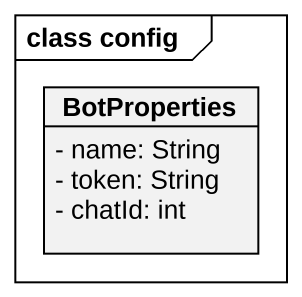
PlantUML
@startuml
mainframe class config
hide circle
hide empty members
skinparam classAttributeIconSize 0
class BotProperties {
  - name: String
  - token: String
  - chatId: int
}
@enduml
